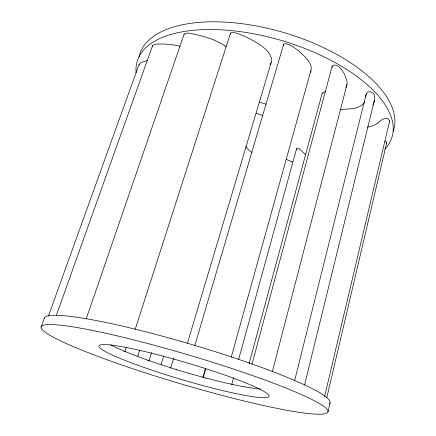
<?xml version="1.0" encoding="UTF-8"?>
<svg xmlns="http://www.w3.org/2000/svg" width="436" height="436" viewBox="0 0 436 436"><rect width="100%" height="100%" fill="white"/><g stroke="black" fill="none" stroke-linecap="round" stroke-linejoin="round"><path stroke-width="0.65" d="M152.567 45.66L152.616 46.151A2.79 1.33 22 0 0 152.742 46.407M365.777 97.005C365.586 94.443 367.025 91.266 370.082 91.849A2.899 1.45 11.5 0 1 371.45 92.132C374.726 93.119 375.058 97.124 374.47 99.958A72.55 36.068 14.9 0 1 374.143 101.468L372.944 104.586M147.76 60.533L146.523 60.806A64.942 28.553 19.4 0 0 144.676 61.296C142.845 62.108 138.833 62.512 139.144 65.166M187.453 343.176L271.192 62.397A25.152 12.927 18 0 0 271.383 57.89L269.579 53.933A31.147 15.947 18.3 0 0 265.001 48.685L261.382 45.758A44.292 22.35 18.6 0 0 256.439 42.477L248.782 38.335A71.559 34.913 18.9 0 0 245.86 36.94C241.124 35.207 236.181 31.806 230.976 32.722A3.003 1.597 19.2 0 0 230.448 33.338L230.562 34.193M345.912 87.62A31.027 15.783 14.3 0 0 346.636 85.974L347.067 83.325A44.516 22.645 15 0 0 346.702 79.973L344.903 75.101A73.117 36.766 16.3 0 0 343.955 73.297C341.917 69.896 339.404 65.885 335.186 65.122A2.992 1.581 13.3 0 0 333.84 65.133L332.314 65.983L332.068 67.346M384.906 141.079L385.658 141.373A2.6 1.15 11.3 0 1 386.454 141.929L386.721 142.795L386.198 143.471M231.233 357.269L311.26 69.155A31.332 16.197 16.2 0 0 310.225 64.13L308.497 61.062A44.734 22.934 16.8 0 0 305.592 57.405L300.371 52.413A72.774 36.341 17.8 0 0 298.224 50.641C294.245 47.807 290.18 43.916 285.04 43.736A3.03 1.635 16.2 0 0 283.994 44.074L283.471 44.761L283.553 45.736M327.97 411.906A149.581 14.949 16.5 0 0 117.011 335.829A149.581 14.949 16.5 0 0 108.711 360.376A149.581 14.949 16.5 0 0 327.97 411.906L330.068 402.891M326.76 397.796L386.748 142.572M324.558 396.695L389.631 121.023M304.584 384.928L374.371 100.487M294.583 380.857L366.229 94.083M272.315 371.81L346.942 84.677M252.046 363.995L332.156 66.267M249.076 363.684L322.182 93.26L325.616 91.38M231.805 384.165L233.609 377.609M238.661 359.248L296.578 148.736M311.037 70.643L310.269 72.55M202.789 377.625L205.421 368.475M203.16 377.592L205.792 368.431M194.778 345.65L283.585 44.494M170.601 368.235L173.555 358.457M161.124 364.425L163.713 355.983M148.981 361.101L151.614 352.659M137.634 356.523L139.689 350.043M135.209 329.305L230.448 33.338M124.805 351.863L126.271 347.329M86.23 318.912L184.085 34.231M56.424 315.168L152.649 45.426C155.347 43.387 159.265 44.238 162.459 43.998A67.324 30.629 19.7 0 1 165.108 44.096L172.71 44.81A41.731 19.489 20.4 0 1 178.433 45.845L180.063 46.227M48.385 316.165L139.03 64.397M41.093 327.136L44.232 318.449M271.192 62.397L269.993 64.495M389.228 122.113L389.604 120.456L388.552 119.202A2.763 1.297 11 0 0 387.402 118.728C383.021 117.339 380.018 121.464 376.906 123.704M231.69 384.721L232.404 384.786M367.45 127.138L368.104 127.023A32.215 15.276 12.7 0 0 376.884 123.693M340.353 109.534L350.664 108.847L355.907 107.948A23.119 11.358 13 0 0 358.212 107.174L360.637 105.915A33.283 16.47 13.4 0 0 364.763 101.468M204.827 378.05L205.378 378.186M176.019 369.783L176.607 369.951M147.853 360.572L148.572 360.785M123.84 351.492L124.249 351.623M292.79 161.914L291.264 161.38M322.727 93.745L322.182 93.26M305.62 154.322C303.707 153.821 296.436 143.962 296.671 150.137M246.002 146.278L246.133 146.594A18.672 7.532 16 0 0 246.858 147.848L248.237 149.439A26.961 10.938 15.8 0 0 251.992 152.513M291.27 161.375A27.463 11.287 14.7 0 1 286.376 159.374M184.194 34.76A2.921 1.482 21.2 0 1 184.139 33.997C188.096 31.697 193.371 34.433 197.644 34.896A69.651 32.864 19.6 0 1 200.724 35.67L209.171 38.232A43.24 21.086 19.8 0 1 215.101 40.532L219.842 42.788A30.498 15.118 19.8 0 1 226.328 46.81M44.21 318.749A149.036 16.644 16.5 0 1 194.679 345.377A149.036 16.644 16.5 0 1 329.371 403.889M136.114 72.605A132.931 61.04 16.5 0 1 284.981 41.551A132.931 61.04 16.5 0 1 384.775 149.237M139.051 56.811A132.5 62.07 16.5 0 1 283.455 32.449A132.5 62.07 16.5 0 1 393.25 131.252M260.45 389.048A88.377 9.755 16.5 0 1 184.314 371.963A88.377 9.755 16.5 0 1 110.619 344.767M262.341 115.24A13.102 5.93 16.5 0 1 256.123 113.186M259.671 102.449A13.102 5.93 16.5 0 1 266.194 104.28M137.215 365.036A88.693 8.758 16.5 0 0 268.974 396.564A88.693 8.758 16.5 0 0 145.94 351.803A88.693 8.758 16.5 0 0 137.215 365.036"/></g></svg>
